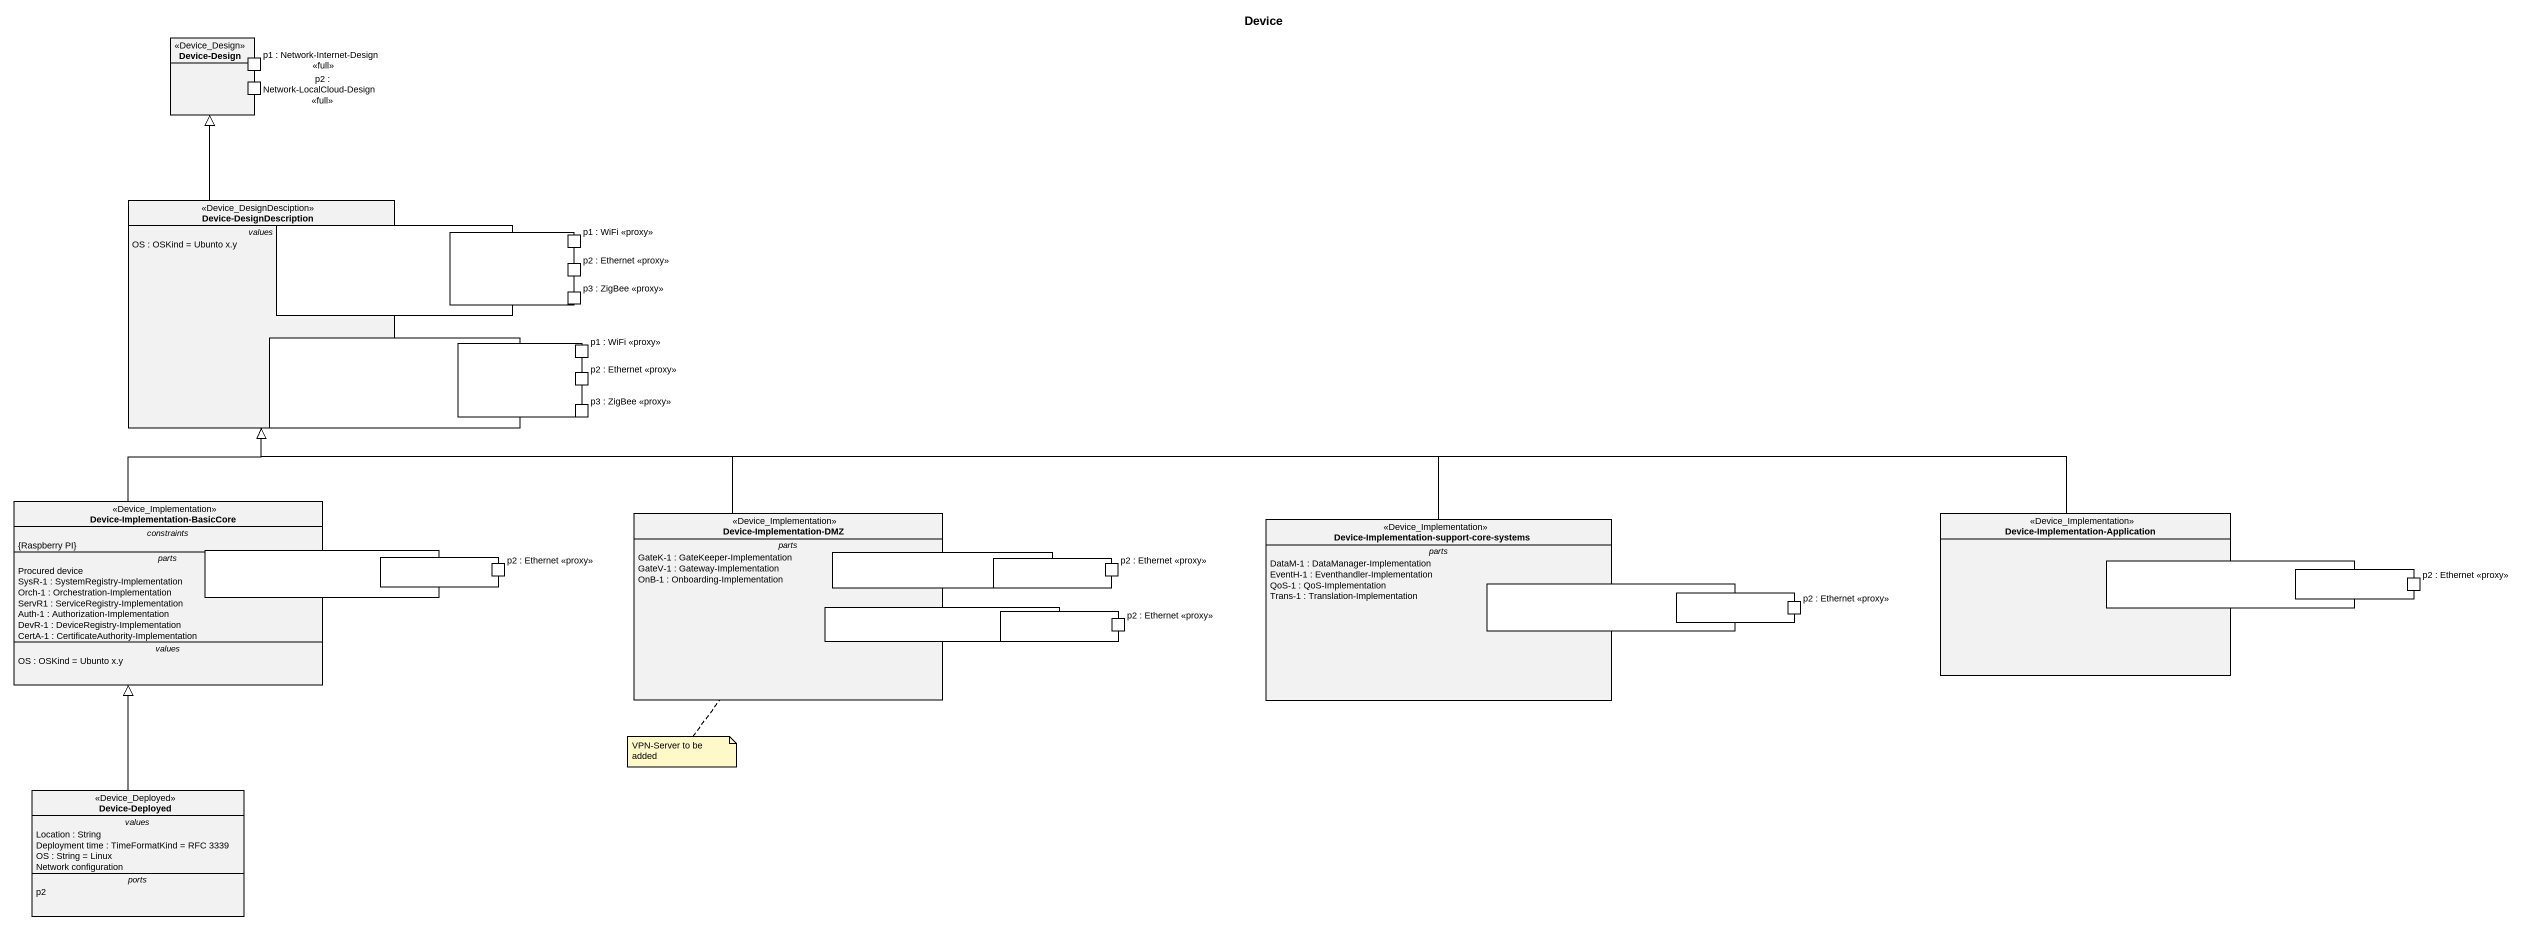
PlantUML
@startuml
title Device
allowmixing
hide circle
hide empty members
rectangle "Device-Design" as Device_Design <<Device_Design>> {
  port "p1 : Network-Internet-Design <<full>>" as p1_Network_Internet_Design
  port "p2 : Network-LocalCloud-Design <<full>>" as p2_Network_LocalCloud
}
class "Device-DesignDescription" as Device_DesignDescription <<Device_DesignDesciption>> {
  -- values --
  OS : OSKind = Ubunto x.y
}
rectangle " " as port2
rectangle "p1 : WiFi <<proxy>>" as p1_WiFi_proxy
rectangle "p2 : Ethernet <<proxy>>" as p2_Ethernet_proxy
rectangle "p3 : ZigBee <<proxy>>" as p3_ZigBee_proxy
rectangle " " as port4
rectangle "p1 : WiFi <<proxy>>" as p1_WiFi_proxy_2
rectangle "p2 : Ethernet <<proxy>>" as p2_Ethernet_proxy_2
rectangle "p3 : ZigBee <<proxy>>" as p3_ZigBee_proxy_2
class "Device-Implementation-BasicCore" as Device_Implementation <<Device_Implementation>> {
  -- constraints --
  {Raspberry PI}
  -- parts --
  Procured device
  SysR-1 : SystemRegistry-Implementation
  Orch-1 : Orchestration-Implementation
  ServR1 : ServiceRegistry-Implementation
  Auth-1 : Authorization-Implementation
  DevR-1 : DeviceRegistry-Implementation
  CertA-1 : CertificateAuthority-Implementation
  -- values --
  OS : OSKind = Ubunto x.y
}
class "Device-Implementation-DMZ" as Device_Implementation_DMZ <<Device_Implementation>> {
  -- parts --
  GateK-1 : GateKeeper-Implementation
  GateV-1 : Gateway-Implementation
  OnB-1 : Onboarding-Implementation
}
class "Device-Implementation-support-core-systems" as Device_Implementation_2 <<Device_Implementation>> {
  -- parts --
  DataM-1 : DataManager-Implementation
  EventH-1 : Eventhandler-Implementation
  QoS-1 : QoS-Implementation
  Trans-1 : Translation-Implementation
}
rectangle "Device-Implementation-Application" as Device_Implementation_3 <<Device_Implementation>> {
  port " " as port9
}
rectangle " " as port6
rectangle "p2 : Ethernet <<proxy>>" as p2_Ethernet_proxy_3
rectangle " " as port8
rectangle "p2 : Ethernet <<proxy>>" as p2_Ethernet_proxy_4
rectangle " " as port10
rectangle " " as port12
rectangle " " as port14
rectangle "p2 : Ethernet <<proxy>>" as p2_Ethernet_proxy_5
rectangle "p2 : Ethernet <<proxy>>" as p2_Ethernet_proxy_6
rectangle "p2 : Ethernet <<proxy>>" as p2_Ethernet_proxy_7
class "Device-Deployed" as Device_Deployed <<Device_Deployed>> {
  -- values --
  Location : String
  Deployment time : TimeFormatKind = RFC 3339
  OS : String = Linux
  Network configuration
  -- ports --
  p2
}
Device_DesignDescription -up-|> Device_Design
Device_Implementation -up-|> Device_DesignDescription
Device_Implementation_DMZ -left-|> Device_DesignDescription
Device_Implementation_2 -left-|> Device_DesignDescription
Device_Implementation_3 -left-|> Device_DesignDescription
Device_Deployed -up-|> Device_Implementation
note bottom of Device_Implementation_DMZ : VPN-Server to be added
@enduml
